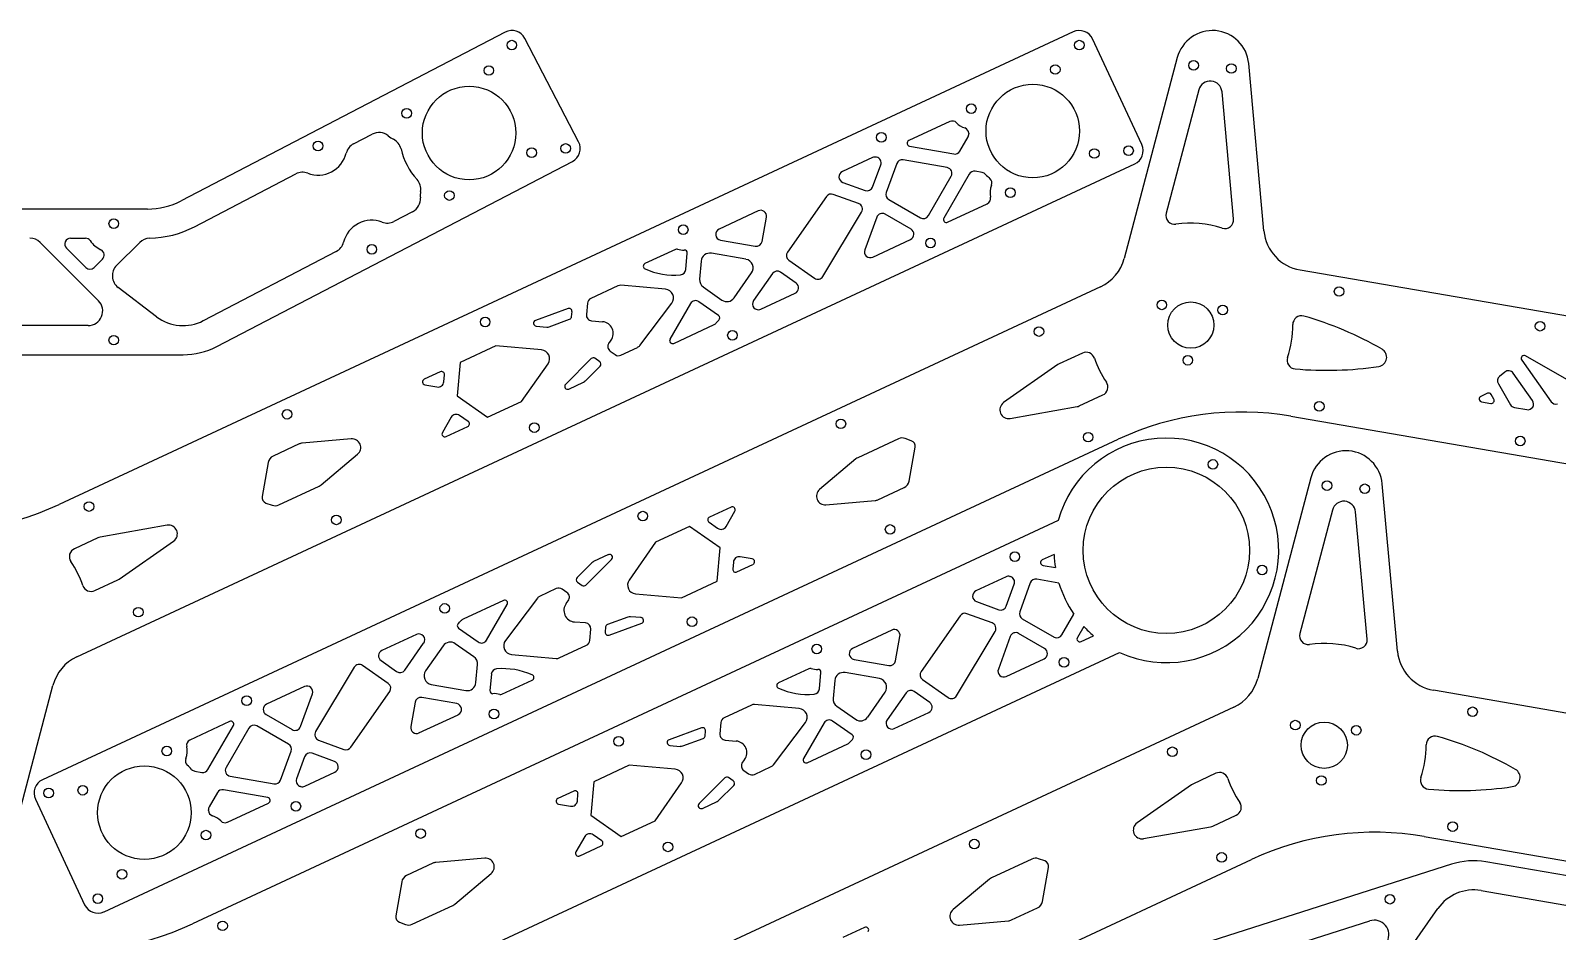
# Model space of a CAD drawing. Header units: millimetres. Extents: x 51 to 1274, y 1 to 610.
# Drawn here: x 338 to 862, y 300 to 610 of the extents above; entities that cross this region are included whole.
import ezdxf

# ---------------------------------------------------------------- set-up
doc = ezdxf.new("R2010")
doc.units = ezdxf.units.MM

msp = doc.modelspace()

# ---------------------------------------------------------------- linework, layer by layer
at = {"color": 7, "linetype": 'Continuous', "lineweight": 25}
for p, q in [((696.26, 609.13), (348.16, 446.91)), ((501.28, 609.04), (390.05, 551.13)), ((526.49, 571.43), (508.02, 606.91)), ((719.8, 570.46), (702.9, 606.71)), ((731.98, 600.29), (713.78, 531.39)), ((761.74, 540.82), (756.51, 598.23)), ((739.41, 589.25), (728.21, 546.86)), ((751.33, 544.92), (747.35, 588.59)), ((653.93, 578.37), (639.82, 571.8)), ((449.29, 570.7), (455.66, 574.01)), ((657.34, 568.19), (660.16, 573.07)), ((660.42, 574.32), (660.42, 574.16)), ((640.07, 569.91), (655.26, 567.22)), ((354.25, 394.58), (717.38, 563.81)), ((402.28, 501.13), (524.37, 564.68)), ((627.38, 566), (617.03, 561.18)), ((627.43, 555.88), (630.2, 563.48)), ((635.68, 563.92), (632.08, 554.03)), ((652.99, 562.55), (637.91, 565.21)), ((665.06, 560.85), (662.65, 561.27)), ((394.67, 542.26), (429.45, 560.37)), ((617.19, 557.48), (624.87, 554.69)), ((646.57, 546.06), (654.38, 559.58)), ((660.57, 560.3), (651.86, 545.21)), ((611.58, 552.63), (598.2, 533.53)), ((622.6, 550.19), (613.9, 553.36)), ((632.96, 551.62), (643.84, 545.33)), ((378.51, 548.31), (199.35, 548.31)), ((469.51, 547.4), (463.14, 544.09)), ((588.14, 547.71), (574.71, 541.46)), ((589.48, 537.18), (590.96, 545.55)), ((610.35, 525.19), (623.63, 547.28)), ((628.81, 545.53), (624.73, 534.33)), ((640.6, 541.43), (631.69, 546.58)), ((653.14, 543.81), (666.77, 550.16)), ((341.69, 536.84), (361.69, 516.84)), ((357.35, 528.25), (350.71, 534.89)), ((352.13, 538.31), (357.21, 538.31)), ((367.94, 528.94), (375.85, 536.85)), ((575.21, 537.67), (587.16, 535.56)), ((627.45, 531.83), (640.44, 537.89)), ((363.06, 531.13), (360.18, 528.25)), ((443.31, 533.76), (397.67, 510)), ((559.73, 534.47), (549.28, 529.6)), ((563.31, 527.55), (563.81, 533.16)), ((568.59, 530.45), (568.05, 524.28)), ((583.93, 531.06), (572.1, 533.14)), ((598.69, 530.74), (607.49, 524.58)), ((579.88, 517.83), (585.87, 526.38)), ((593.04, 526.16), (586.54, 516.88)), ((601.18, 522.9), (595.82, 526.65)), ((929.23, 500.62), (774.13, 527.39)), ((705.62, 521.63), (342.49, 352.4)), ((381.66, 511.37), (368.45, 521.43)), ((540, 521.97), (530.65, 517.61)), ((556.36, 520.8), (541.02, 522.15)), ((569.31, 521.57), (575.7, 517.09)), ((589.02, 513.92), (600.87, 519.45)), ((522.9, 514.15), (511.7, 510.07)), ((529.5, 515.97), (529.17, 512.14)), ((547.52, 501.46), (558.49, 516.01)), ((564.94, 515.87), (557.87, 503.62)), ((574.57, 511.78), (567.82, 516.5)), ((516.42, 507.93), (523.42, 510.48)), ((524.08, 511.34), (524.24, 513.12)), ((530.99, 509.98), (534.76, 509.65)), ((559.16, 502.21), (573.04, 508.68)), ((358.16, 508.31), (318.69, 508.31)), ((511.95, 508.14), (515.56, 507.82)), ((537.6, 503.25), (536.92, 502.35)), ((187.12, 498.31), (390.74, 498.31)), ((498.07, 501.33), (485.84, 495.62)), ((513.82, 499.94), (498.07, 501.33)), ((537.37, 499.51), (539.03, 498.35)), ((541.02, 498.17), (546.77, 500.85)), ((699.42, 498.88), (691.47, 495.18)), ((870.45, 487.11), (851.54, 497.94)), ((485.84, 495.62), (484.83, 484.15)), ((506.94, 482.29), (516.01, 495.23)), ((530.84, 496.97), (522.01, 488.14)), ((528.79, 489.29), (533.9, 494.4)), ((533.76, 495.93), (532.12, 497.08)), ((691.02, 494.91), (672.36, 481.86)), ((850.23, 496.49), (860.32, 482.18)), ((479.03, 492.45), (473.51, 489.88)), ((473.76, 487.99), (477.9, 487.25)), ((480.24, 489.05), (480.45, 491.46)), ((523.14, 486.53), (528.22, 488.9)), ((842.19, 488.34), (846.38, 481.14)), ((844.37, 492.34), (842.63, 490.87)), ((853.92, 482.58), (847.3, 491.97)), ((484.83, 484.15), (495.25, 476.84)), ((495.25, 476.84), (506.94, 482.29)), ((698.35, 480.73), (706.42, 484.49)), ((838.41, 485.06), (836.2, 484.02)), ((840.63, 483.08), (839.7, 484.66)), ((488.6, 475.4), (485.63, 477.48)), ((674.6, 476.44), (697.6, 480.49)), ((770.96, 477.2), (920.73, 451.34)), ((836.46, 482.13), (839.59, 481.59)), ((847.77, 480.18), (851.95, 479.46)), ((482.75, 476.84), (479.74, 471.62)), ((481.02, 470.21), (488.45, 473.67)), ((363.61, 307.08), (711.71, 469.3)), ((430.62, 467.68), (421.64, 463.5)), ((448.46, 469.42), (431.62, 467.95)), ((636.29, 469.46), (622.37, 462.97)), ((640.69, 468.79), (638.59, 469.56)), ((639.92, 454.91), (641.98, 466.57)), ((419.95, 461.3), (417.89, 449.64)), ((438.16, 453.66), (450.65, 464.13)), ((621.71, 462.55), (609.22, 452.07)), ((777.79, 456.03), (759.59, 387.13)), ((423.57, 446.75), (437.5, 453.24)), ((629.25, 448.53), (638.23, 452.71)), ((807.56, 396.56), (802.33, 453.98)), ((419.17, 447.41), (421.28, 446.65)), ((578.84, 446), (571.42, 442.54)), ((611.41, 446.79), (628.24, 448.26)), ((691.09, 441.42), (394, 302.97)), ((571.26, 440.81), (574.23, 438.73)), ((577.11, 439.37), (580.13, 444.59)), ((785.22, 444.99), (774.02, 402.6)), ((797.14, 400.66), (793.16, 444.33)), ((361.51, 435.48), (353.44, 431.72)), ((385.26, 439.76), (362.26, 435.71)), ((564.61, 439.36), (552.92, 433.92)), ((575.04, 432.06), (564.61, 439.36)), ((368.85, 421.29), (387.5, 434.35)), ((552.92, 433.92), (543.85, 420.97)), ((574.03, 420.59), (575.04, 432.06)), ((531.08, 426.91), (525.97, 421.81)), ((529.02, 419.24), (537.85, 428.06)), ((536.72, 429.68), (531.65, 427.31)), ((579.63, 427.16), (579.41, 424.75)), ((580.83, 423.76), (586.36, 426.33)), ((586.11, 428.22), (581.97, 428.95)), ((689.72, 429.75), (685.66, 427.86)), ((685.91, 425.97), (690.16, 425.22)), ((360.44, 417.33), (368.39, 421.03)), ((526.1, 420.28), (527.74, 419.13)), ((561.79, 414.88), (574.03, 420.59)), ((673.22, 422.06), (662.87, 417.24)), ((673.27, 411.95), (676.04, 419.54)), ((681.52, 419.99), (677.92, 410.1)), ((691.37, 419.93), (683.75, 421.27)), ((512.34, 414.75), (501.38, 400.2)), ((518.85, 418.04), (513.09, 415.36)), ((522.5, 416.7), (520.84, 417.86)), ((546.05, 416.26), (561.79, 414.88)), ((500.71, 414), (486.83, 407.53)), ((494.92, 400.34), (502, 412.59)), ((522.27, 412.96), (522.95, 413.86)), ((668.45, 406.25), (659.75, 409.42)), ((663.03, 413.55), (670.71, 410.75)), ((692.41, 402.13), (696.53, 409.25)), ((485.3, 404.43), (492.04, 399.7)), ((528.88, 406.23), (525.11, 406.56)), ((530.36, 400.23), (530.7, 404.06)), ((535.79, 404.87), (535.63, 403.09)), ((543.45, 408.27), (536.44, 405.72)), ((536.97, 402.06), (548.17, 406.13)), ((547.92, 408.07), (544.31, 408.39)), ((633.98, 403.78), (620.55, 397.52)), ((657.42, 408.69), (644.04, 389.59)), ((678.8, 407.68), (689.68, 401.39)), ((699.88, 405.05), (697.7, 401.27)), ((470.84, 402.28), (458.99, 396.76)), ((466.83, 390.05), (473.32, 399.32)), ((479.99, 398.38), (474, 389.83)), ((490.55, 394.64), (484.17, 399.12)), ((519.87, 394.24), (529.21, 398.6)), ((635.32, 393.25), (636.8, 401.62)), ((656.19, 381.25), (669.48, 403.34)), ((674.65, 401.59), (670.57, 390.39)), ((686.44, 397.49), (677.53, 402.64)), ((698.99, 399.87), (703.21, 401.84)), ((400.09, 250.65), (712.21, 396.1)), ((458.69, 393.31), (464.04, 389.56)), ((503.51, 395.41), (518.85, 394.06)), ((621.05, 393.74), (633, 391.63)), ((673.3, 387.9), (686.28, 393.95)), ((449.51, 391.02), (436.23, 368.93)), ((461.17, 385.47), (452.38, 391.63)), ((491.28, 385.76), (491.82, 391.92)), ((496.55, 388.65), (496.06, 383.05)), ((605.57, 390.53), (595.12, 385.67)), ((609.16, 383.62), (609.65, 389.22)), ((629.77, 387.12), (617.94, 389.21)), ((327.89, 315.92), (346.08, 384.82)), ((432.41, 384.38), (419.42, 378.32)), ((448.28, 363.58), (461.66, 382.68)), ((475.93, 385.15), (487.77, 383.06)), ((500.14, 381.74), (510.59, 386.6)), ((614.43, 386.52), (613.89, 380.35)), ((647.02, 378.96), (641.66, 382.71)), ((644.53, 386.8), (653.33, 380.64)), ((975.05, 356.36), (819.94, 383.14)), ((431.06, 370.68), (435.14, 381.88)), ((751.43, 377.37), (439.31, 231.91)), ((470.39, 379.02), (468.91, 370.66)), ((484.66, 378.54), (472.71, 380.65)), ((585.84, 378.03), (576.49, 373.67)), ((602.2, 376.86), (586.86, 378.21)), ((615.16, 377.63), (621.54, 373.16)), ((625.72, 373.89), (631.71, 382.44)), ((638.88, 382.22), (632.38, 372.95)), ((406.72, 372.4), (393.1, 366.05)), ((419.27, 374.78), (428.18, 369.63)), ((471.72, 368.49), (485.15, 374.75)), ((620.41, 367.84), (613.67, 372.57)), ((634.87, 369.99), (646.71, 375.51)), ((399.29, 355.9), (408.01, 371)), ((413.29, 370.15), (405.49, 356.63)), ((426.91, 364.59), (416.03, 370.88)), ((568.74, 370.21), (557.54, 366.14)), ((569.92, 367.4), (570.08, 369.18)), ((575.35, 372.04), (575.01, 368.21)), ((593.37, 357.52), (604.33, 372.07)), ((610.79, 371.93), (603.71, 359.68)), ((424.18, 352.28), (427.79, 362.17)), ((437.26, 366.02), (445.96, 362.85)), ((557.79, 364.2), (561.4, 363.88)), ((562.26, 364), (569.27, 366.55)), ((576.83, 366.04), (580.6, 365.71)), ((605, 358.27), (618.88, 364.74)), ((432.43, 360.33), (429.67, 352.73)), ((442.68, 358.72), (435, 361.52)), ((543.91, 357.39), (531.68, 351.69)), ((559.66, 356.01), (543.91, 357.39)), ((583.44, 359.32), (582.76, 358.41)), ((586.86, 354.23), (592.61, 356.92)), ((394.81, 355.36), (397.21, 354.94)), ((406.87, 353.66), (421.96, 351)), ((432.49, 350.21), (442.84, 355.03)), ((531.68, 351.69), (530.67, 340.21)), ((552.79, 338.35), (561.85, 351.3)), ((576.68, 353.03), (567.86, 344.21)), ((579.61, 351.99), (577.96, 353.14)), ((583.21, 355.57), (584.87, 354.41)), ((745.24, 354.62), (737.28, 350.92)), ((402.53, 348.02), (399.71, 343.14)), ((419.8, 346.3), (404.61, 348.99)), ((524.87, 348.52), (519.35, 345.94)), ((526.08, 345.11), (526.29, 347.52)), ((574.63, 345.36), (579.74, 350.47)), ((736.83, 350.66), (718.17, 337.6)), ((340.07, 345.75), (356.96, 309.5)), ((399.45, 341.88), (399.44, 342.05)), ((405.94, 337.84), (420.05, 344.41)), ((519.6, 344.05), (523.74, 343.32)), ((568.99, 342.59), (574.06, 344.96)), ((530.67, 340.21), (541.1, 332.91)), ((541.1, 332.91), (552.79, 338.35)), ((720.41, 332.19), (743.42, 336.24)), ((744.16, 336.47), (752.23, 340.23)), ((528.59, 332.9), (525.58, 327.68)), ((534.44, 331.46), (531.47, 333.54)), ((816.77, 332.94), (966.54, 307.09)), ((460.43, 186.59), (757.52, 325.04)), ((494.3, 325.48), (477.47, 324.01)), ((526.87, 326.28), (534.29, 329.74)), ((682.1, 325.2), (668.18, 318.71)), ((686.5, 324.54), (684.4, 325.3)), ((476.46, 323.75), (467.48, 319.56)), ((484, 309.72), (496.49, 320.2)), ((826.09, 323.4), (632.11, 261.47)), ((685.73, 310.65), (687.79, 322.31)), ((973.57, 300.8), (837.95, 324.21)), ((465.79, 317.36), (463.73, 305.7)), ((667.52, 318.29), (655.03, 307.82)), ((469.41, 302.81), (483.34, 309.3)), ((836.24, 314.36), (886.95, 305.61)), ((657.22, 302.53), (674.05, 304)), ((675.06, 304.27), (684.04, 308.45)), ((811.88, 294.59), (821.41, 308.19)), ((465.02, 303.48), (467.12, 302.71)), ((624.65, 301.74), (617.23, 298.28)), ((760.49, 291.96), (798.09, 303.96))]:
    msp.add_line(p, q, dxfattribs=at)
for centre, radius in [((503.59, 604.6), 1.65), ((698.37, 604.6), 1.65), ((495.69, 595.88), 1.65), ((690.1, 596.23), 1.65), ((737.59, 597.64), 1.65), ((750.54, 596.56), 1.65), ((488.93, 574.42), 16.05), ((682.4, 575.09), 16.05), ((467.47, 581.19), 1.65), ((661.26, 582.79), 1.65), ((437.06, 569.97), 1.65), ((630.39, 572.92), 1.65), ((510.39, 567.66), 1.65), ((522.06, 569.12), 1.65), ((703.54, 567.39), 1.65), ((715.27, 568.34), 1.65), ((674.7, 553.95), 1.65), ((482.16, 552.96), 1.65), ((366.96, 543.31), 1.65), ((562.41, 541.24), 1.65), ((455.53, 534.49), 1.65), ((647.29, 536.66), 1.65), ((787.53, 520.01), 1.65), ((726.68, 515.42), 1.65), ((736.63, 508.5), 7.94), ((747.6, 513.66), 1.65), ((494.43, 509.56), 1.65), ((856.51, 508.1), 1.65), ((366.96, 503.31), 1.65), ((579.31, 504.98), 1.65), ((684.5, 506.27), 1.65), ((735.62, 496.42), 1.65), ((780.72, 480.59), 1.65), ((426.45, 477.88), 1.65), ((511.33, 473.3), 1.65), ((616.52, 474.59), 1.65), ((701.4, 470.01), 1.65), ((849.7, 468.68), 1.65), ((744.21, 460.66), 1.65), ((728.25, 431.16), 28.55), ((783.4, 453.39), 1.65), ((796.35, 452.3), 1.65), ((358.47, 446.2), 1.65), ((443.35, 441.62), 1.65), ((548.54, 442.91), 1.65), ((633.42, 438.33), 1.65), ((676.23, 428.98), 1.65), ((761.11, 424.41), 1.65), ((375.37, 409.94), 1.65), ((480.56, 411.23), 1.65), ((565.44, 406.65), 1.65), ((608.25, 397.3), 1.65), ((693.13, 392.73), 1.65), ((412.58, 379.54), 1.65), ((833.34, 375.75), 1.65), ((497.46, 374.97), 1.65), ((772.49, 371.16), 1.65), ((782.44, 364.24), 7.94), ((540.27, 365.62), 1.65), ((793.41, 369.4), 1.65), ((385.16, 362.26), 1.65), ((625.15, 361.04), 1.65), ((730.31, 362.01), 1.65), ((377.46, 341.11), 16.05), ((781.43, 352.16), 1.65), ((344.6, 347.86), 1.65), ((356.32, 348.81), 1.65), ((429.47, 343.29), 1.65), ((472.29, 333.94), 1.65), ((826.53, 336.33), 1.65), ((398.6, 333.41), 1.65), ((557.17, 329.36), 1.65), ((662.33, 330.33), 1.65), ((747.21, 325.75), 1.65), ((369.76, 319.97), 1.65), ((361.49, 311.61), 1.65), ((804.96, 311.4), 1.65), ((404.31, 302.26), 1.65)]:
    msp.add_circle(centre, radius, dxfattribs=at)
for centre, radius, start, end in [((503.59, 604.6), 5, 27.5, 117.5), ((698.37, 604.6), 5, 24.9869, 114.9869), ((744.07, 597.1), 12.5, 5.2045, 165.2045), ((743.32, 588.22), 4.05, 5.2045, 165.2045), ((654.77, 576.56), 2, 43.8509, 114.9869), ((661.26, 582.79), 7, 223.8509, 251.5787), ((457.97, 569.58), 5, 50.7032, 117.5), ((467.47, 581.19), 10, 230.7032, 243.1426), ((460.69, 567.81), 5, 13.1877, 63.1426), ((522.06, 569.12), 5, 297.5, 27.5), ((640.24, 570.89), 1, 114.9869, 259.9869), ((658.42, 574.25), 2, 2.0023, 71.5787), ((658.43, 574.07), 2, 329.9869, 2.4429), ((437.06, 569.97), 10, 249.3103, 345.6897), ((451.6, 566.26), 5, 117.5, 165.6897), ((488.93, 574.42), 24, 193.1877, 221.8123), ((628.22, 564.18), 2, 76.0445, 114.9869), ((630.39, 572.92), 7, 256.0445, 256.6906), ((628.32, 564.16), 2, 339.9869, 76.6906), ((655.61, 569.19), 2, 259.9869, 329.9869), ((715.27, 568.34), 5, 294.9869, 24.9869), ((431.76, 555.94), 5, 69.3103, 117.5), ((617.87, 559.36), 2, 114.9869, 249.9869), ((637.56, 563.24), 2, 79.9869, 159.9869), ((652.65, 560.58), 2, 329.9869, 79.9869), ((662.3, 559.3), 2, 79.9869, 149.9869), ((664.71, 558.88), 2, 42.5045, 79.9869), ((467.31, 555.09), 5, 351.8574, 41.8123), ((625.55, 556.57), 2, 249.9869, 339.9869), ((682.4, 575.09), 22, 222.5045, 227.9715), ((666.34, 557.27), 2, 338.3952, 47.9715), ((674.7, 553.95), 7, 158.3952, 192.7349), ((378.51, 573.31), 25, 270, 297.5), ((467.2, 551.84), 5, 297.5, 4.2968), ((482.16, 552.96), 10, 171.8574, 184.2968), ((613.22, 551.48), 2, 69.9869, 144.9869), ((633.96, 553.35), 2, 159.9869, 239.9869), ((665.92, 551.97), 2, 294.9869, 12.7349), ((588.99, 545.9), 2, 349.9869, 114.9869), ((621.92, 548.31), 2, 328.9869, 69.9869), ((630.69, 544.85), 2, 59.9869, 159.9869), ((644.84, 547.06), 2, 239.9869, 329.9869), ((652.72, 544.71), 1, 149.9869, 294.9869), ((731.11, 546.1), 3, 165.2045, 278.3548), ((378.51, 573.31), 35, 271.2616, 297.5), ((455.53, 534.49), 10, 69.3103, 165.6897), ((460.83, 548.52), 5, 249.3103, 297.5), ((575.56, 539.64), 2, 114.9869, 259.9869), ((639.6, 539.7), 2, 294.9869, 59.9869), ((736.63, 508.5), 35, 72.0542, 98.3548), ((748.34, 544.65), 3, 252.0542, 5.2045), ((776.68, 542.18), 15, 185.2045, 260.2045), ((338.16, 533.31), 5, 45, 90), ((352.13, 536.31), 2, 90, 225), ((357.21, 536.31), 2, 35.6853, 90), ((366.96, 543.31), 10, 215.6853, 243.7191), ((379.39, 533.32), 5, 91.2616, 135), ((441, 538.2), 5, 297.5, 345.6897), ((587.51, 537.53), 2, 259.9869, 349.9869), ((361.65, 532.55), 2, 315, 63.7191), ((549.7, 528.7), 1, 114.9869, 246.159), ((560.15, 533.56), 1, 73.5773, 114.9869), ((562.41, 541.24), 7, 253.5773, 272.8664), ((562.81, 533.25), 1, 354.9869, 92.8664), ((571.58, 530.19), 3, 79.9869, 174.9869), ((583.41, 528.1), 3, 324.9869, 79.9869), ((599.84, 532.38), 2, 144.9869, 234.9869), ((626.61, 533.65), 2, 159.9869, 294.9869), ((699.28, 535.22), 15, 294.9869, 345.2045), ((358.77, 529.67), 2, 225, 315), ((371.47, 525.41), 5, 135, 232.7261), ((559.4, 550.65), 25, 246.159, 274.7858), ((561.32, 527.73), 2, 274.7858, 354.9869), ((571.04, 524.02), 3, 174.9869, 234.9869), ((594.68, 525.01), 2, 54.9869, 144.9869), ((608.64, 526.22), 2, 234.9869, 328.9869), ((540.84, 520.15), 2, 84.9869, 114.9869), ((556.09, 517.81), 3, 322.9869, 84.9869), ((600.03, 521.26), 2, 294.9869, 54.9869), ((358.16, 513.31), 5, 270, 45), ((523.24, 513.21), 1, 354.9869, 109.9869), ((531.5, 515.8), 2, 114.9869, 174.9869), ((566.68, 514.87), 2, 54.9869, 149.9869), ((577.42, 519.55), 3, 234.9869, 324.9869), ((588.18, 515.74), 2, 144.9869, 294.9869), ((390.74, 523.31), 15, 232.7261, 297.5), ((512.04, 509.14), 1, 109.9869, 264.9869), ((523.08, 511.42), 1, 289.9869, 354.9869), ((531.16, 511.97), 2, 174.9869, 264.9869), ((534.41, 505.66), 4, 322.9869, 84.9869), ((572.19, 510.49), 2, 294.9869, 322.253), ((579.31, 504.98), 7, 131.625, 142.253), ((573.99, 510.96), 1, 311.625, 54.9869), ((736.63, 508.5), 35, 341.4953, 0.2641), ((774.63, 508.67), 3, 74.0273, 180.2641), ((742.44, 396.19), 120, 60.0931, 74.0273), ((515.74, 509.81), 2, 264.9869, 289.9869), ((558.74, 503.12), 1, 149.9869, 294.9869), ((390.74, 523.31), 25, 270, 297.5), ((513.55, 496.96), 3, 324.9869, 84.9869), ((538.52, 501.15), 2, 142.9869, 234.9869), ((540.17, 499.98), 2, 234.9869, 294.9869), ((545.93, 502.67), 2, 294.9869, 322.9869), ((700.69, 496.16), 3, 18.9446, 114.9869), ((800.68, 497.46), 3.18, 278.6057, 60.0931), ((851.04, 497.07), 1, 60.2045, 215.2045), ((531.55, 496.26), 1, 54.9869, 134.9869), ((533.19, 495.11), 1, 314.9869, 54.9869), ((692.74, 492.46), 3, 114.9869, 124.9869), ((736.63, 508.5), 35, 198.9446, 214.0716), ((772.67, 496.44), 3, 161.4953, 264.8343), ((783.2, 612.96), 120, 264.8343, 278.6057), ((845.66, 490.81), 2, 35.2045, 130.2045), ((473.93, 488.97), 1, 114.9869, 259.9869), ((478.25, 489.22), 2, 259.9869, 354.9869), ((479.46, 491.55), 1, 354.9869, 114.9869), ((522.72, 487.44), 1, 134.9869, 294.9869), ((527.37, 490.71), 2, 294.9869, 314.9869), ((705.16, 487.21), 3, 294.9869, 34.0716), ((843.92, 489.34), 2, 130.2045, 210.2045), ((836.63, 483.12), 1, 115.2045, 260.2045), ((838.84, 484.16), 1, 30.2045, 115.2045), ((839.76, 482.58), 1, 260.2045, 30.2045), ((852.29, 481.43), 2, 260.2045, 35.2045), ((861.96, 483.34), 2, 215.2045, 285.2045), ((484.48, 475.84), 2, 54.9869, 149.9869), ((674.08, 479.4), 3, 124.9869, 279.9869), ((697.08, 483.45), 3, 279.9869, 294.9869), ((753.95, 378.66), 100, 80.2045, 114.9869), ((848.11, 482.15), 2, 210.2045, 260.2045), ((488.03, 474.58), 1, 294.9869, 54.9869), ((431.88, 464.96), 3, 94.9869, 114.9869), ((448.72, 466.43), 3, 309.9869, 94.9869), ((480.6, 471.12), 1, 149.9869, 294.9869), ((637.56, 466.74), 3, 69.9869, 114.9869), ((640.01, 466.91), 2, 349.9869, 69.9869), ((728.25, 431.16), 38.55, 245.4162, 164.5577), ((422.9, 460.78), 3, 114.9869, 169.9869), ((623.64, 460.25), 3, 114.9869, 129.9869), ((789.88, 452.84), 12.5, 5.2045, 165.2045), ((436.23, 455.96), 3, 294.9869, 309.9869), ((611.14, 449.78), 3, 129.9869, 274.9869), ((636.96, 455.43), 3, 294.9869, 349.9869), ((305.92, 537.55), 100, 260.2045, 294.9869), ((419.86, 449.29), 2, 169.9869, 249.9869), ((422.31, 449.47), 3, 249.9869, 294.9869), ((579.26, 445.09), 1, 329.9869, 114.9869), ((627.98, 451.24), 3, 274.9869, 294.9869), ((789.13, 443.96), 4.05, 5.2045, 165.2045), ((571.84, 441.63), 1, 114.9869, 234.9869), ((362.78, 432.76), 3, 99.9869, 114.9869), ((385.78, 436.81), 3, 304.9869, 99.9869), ((575.38, 440.37), 2, 234.9869, 329.9869), ((354.71, 429), 3, 114.9869, 214.0716), ((537.14, 428.77), 1, 314.9869, 114.9869), ((323.23, 407.71), 35, 18.9446, 34.0716), ((532.49, 425.5), 2, 114.9869, 134.9869), ((580.41, 424.66), 1, 174.9869, 294.9869), ((581.62, 426.98), 2, 79.9869, 174.9869), ((585.94, 427.24), 1, 294.9869, 79.9869), ((686.08, 426.95), 1, 114.9869, 259.9869), ((728.25, 431.16), 38.55, 182.0881, 188.8611), ((367.13, 423.75), 3, 294.9869, 304.9869), ((526.68, 421.1), 1, 134.9869, 234.9869), ((546.31, 419.25), 3, 144.9869, 264.9869), ((674.06, 420.25), 2, 76.0445, 114.9869), ((676.23, 428.98), 7, 256.0445, 256.6906), ((674.16, 420.22), 2, 339.9869, 76.6906), ((683.4, 419.3), 2, 79.9869, 159.9869), ((728.25, 431.16), 38.55, 196.9356, 214.6364), ((359.17, 420.05), 3, 198.9446, 294.9869), ((501.13, 413.09), 1, 329.9869, 114.9869), ((513.94, 413.54), 2, 114.9869, 142.9869), ((519.69, 416.22), 2, 54.9869, 114.9869), ((521.35, 415.06), 2, 322.9869, 54.9869), ((528.32, 419.95), 1, 234.9869, 314.9869), ((663.72, 415.43), 2, 114.9869, 249.9869), ((525.46, 410.55), 4, 142.9869, 264.9869), ((659.06, 407.54), 2, 69.9869, 144.9869), ((671.4, 412.63), 2, 249.9869, 339.9869), ((679.8, 409.41), 2, 159.9869, 239.9869), ((485.87, 405.25), 1, 131.625, 234.9869), ((480.56, 411.23), 7, 311.625, 322.253), ((487.68, 405.72), 2, 114.9869, 142.253), ((528.7, 404.24), 2, 354.9869, 84.9869), ((536.78, 404.79), 1, 109.9869, 174.9869), ((544.13, 406.39), 2, 84.9869, 109.9869), ((547.83, 407.07), 1, 289.9869, 84.9869), ((634.83, 401.96), 2, 349.9869, 114.9869), ((667.76, 404.37), 2, 328.9869, 69.9869), ((728.25, 431.16), 38.55, 222.6222, 229.5091), ((471.69, 400.47), 2, 324.9869, 114.9869), ((482.45, 396.66), 3, 54.9869, 144.9869), ((493.19, 401.34), 2, 234.9869, 329.9869), ((503.77, 398.4), 3, 142.9869, 264.9869), ((528.37, 400.41), 2, 294.9869, 354.9869), ((536.63, 403), 1, 174.9869, 289.9869), ((676.53, 400.91), 2, 59.9869, 159.9869), ((690.68, 403.13), 2, 239.9869, 329.9869), ((698.56, 400.77), 1, 149.9869, 294.9869), ((776.92, 401.84), 3, 165.2045, 278.3548), ((782.44, 364.24), 35, 72.0542, 98.3548), ((794.15, 400.39), 3, 252.0542, 5.2045), ((360.59, 380.99), 15, 114.9869, 165.2045), ((459.84, 394.95), 2, 114.9869, 234.9869), ((488.83, 392.19), 3, 354.9869, 54.9869), ((519.02, 396.05), 2, 264.9869, 294.9869), ((621.4, 395.71), 2, 114.9869, 259.9869), ((633.35, 393.6), 2, 259.9869, 349.9869), ((685.44, 395.76), 2, 294.9869, 59.9869), ((822.49, 397.92), 15, 185.2045, 260.2045), ((451.23, 389.99), 2, 54.9869, 148.9869), ((465.19, 391.2), 2, 234.9869, 324.9869), ((476.45, 388.11), 3, 144.9869, 259.9869), ((498.54, 388.48), 2, 94.7858, 174.9869), ((500.46, 365.56), 25, 66.159, 94.7858), ((510.16, 387.51), 1, 294.9869, 66.159), ((605.99, 389.63), 1, 73.5773, 114.9869), ((608.25, 397.3), 7, 253.5773, 272.8664), ((608.65, 389.31), 1, 354.9869, 92.8664), ((617.42, 386.25), 3, 79.9869, 174.9869), ((645.68, 388.44), 2, 144.9869, 234.9869), ((672.45, 389.71), 2, 159.9869, 294.9869), ((433.26, 382.56), 2, 339.9869, 114.9869), ((460.03, 383.83), 2, 324.9869, 54.9869), ((488.29, 386.02), 3, 259.9869, 354.9869), ((497.06, 382.96), 1, 174.9869, 272.8664), ((595.54, 384.76), 1, 114.9869, 246.159), ((605.25, 406.71), 25, 246.159, 274.7858), ((607.16, 383.79), 2, 274.7858, 354.9869), ((629.25, 384.16), 3, 324.9869, 79.9869), ((640.52, 381.07), 2, 54.9869, 144.9869), ((745.09, 390.96), 15, 294.9869, 345.2045), ((420.27, 376.51), 2, 114.9869, 239.9869), ((472.36, 378.68), 2, 79.9869, 169.9869), ((484.31, 376.57), 2, 294.9869, 79.9869), ((497.46, 374.97), 7, 73.5773, 92.8664), ((499.72, 382.64), 1, 253.5773, 294.9869), ((586.68, 376.22), 2, 84.9869, 114.9869), ((616.88, 380.09), 3, 174.9869, 234.9869), ((645.87, 377.32), 2, 294.9869, 54.9869), ((654.48, 382.28), 2, 234.9869, 328.9869), ((407.14, 371.5), 1, 329.9869, 114.9869), ((577.34, 371.86), 2, 114.9869, 174.9869), ((601.94, 373.88), 3, 322.9869, 84.9869), ((612.52, 370.93), 2, 54.9869, 149.9869), ((623.26, 375.61), 3, 234.9869, 324.9869), ((634.02, 371.8), 2, 144.9869, 294.9869), ((415.02, 369.14), 2, 59.9869, 149.9869), ((429.18, 371.36), 2, 239.9869, 339.9869), ((437.95, 367.9), 2, 148.9869, 249.9869), ((470.88, 370.31), 2, 169.9869, 294.9869), ((569.08, 369.27), 1, 354.9869, 109.9869), ((568.92, 367.49), 1, 289.9869, 354.9869), ((577, 368.03), 2, 174.9869, 264.9869), ((619.83, 367.03), 1, 311.625, 54.9869), ((820.44, 364.42), 3, 74.0273, 180.2641), ((788.25, 251.93), 120, 60.0931, 74.0273), ((385.16, 362.26), 7, 338.3952, 12.7349), ((393.94, 364.24), 2, 114.9869, 192.7349), ((425.91, 362.86), 2, 339.9869, 59.9869), ((434.31, 359.64), 2, 69.9869, 159.9869), ((446.65, 364.73), 2, 249.9869, 324.9869), ((557.88, 365.2), 1, 109.9869, 264.9869), ((561.58, 365.88), 2, 264.9869, 289.9869), ((580.25, 361.72), 4, 322.9869, 84.9869), ((618.03, 366.55), 2, 294.9869, 322.253), ((625.15, 361.04), 7, 131.625, 142.253), ((782.44, 364.24), 35, 341.4953, 0.2641), ((393.53, 358.94), 2, 158.3952, 227.9715), ((377.46, 341.11), 22, 42.5045, 47.9715), ((407.22, 355.63), 2, 149.9869, 259.9869), ((441.99, 356.84), 2, 294.9869, 69.9869), ((584.36, 357.21), 2, 142.9869, 234.9869), ((591.77, 358.73), 2, 294.9869, 322.9869), ((604.58, 359.18), 1, 149.9869, 294.9869), ((344.6, 347.86), 5, 114.9869, 204.9869), ((395.16, 357.33), 2, 222.5045, 259.9869), ((397.56, 356.91), 2, 259.9869, 329.9869), ((422.3, 352.97), 2, 259.9869, 339.9869), ((431.55, 352.05), 2, 159.9869, 256.6906), ((559.4, 353.02), 3, 324.9869, 84.9869), ((577.39, 352.32), 1, 54.9869, 134.9869), ((579.03, 351.17), 1, 314.9869, 54.9869), ((586.02, 356.05), 2, 234.9869, 294.9869), ((746.5, 351.9), 3, 18.9446, 114.9869), ((782.44, 364.24), 35, 198.9446, 214.0716), ((818.48, 352.18), 3, 161.4953, 264.8343), ((846.49, 353.2), 3.18, 278.6057, 60.0931), ((404.26, 347.02), 2, 79.9869, 149.9869), ((419.63, 345.32), 1, 294.9869, 79.9869), ((429.47, 343.29), 7, 76.0445, 76.6906), ((431.65, 352.02), 2, 256.0445, 294.9869), ((519.77, 345.03), 1, 114.9869, 259.9869), ((525.3, 347.61), 1, 354.9869, 114.9869), ((738.55, 348.2), 3, 114.9869, 124.9869), ((829.01, 468.71), 120, 264.8343, 278.6057), ((401.44, 342.14), 2, 149.9869, 182.4429), ((401.45, 341.95), 2, 182.0023, 251.5787), ((524.09, 345.29), 2, 259.9869, 354.9869), ((568.56, 343.5), 1, 134.9869, 294.9869), ((573.21, 346.77), 2, 294.9869, 314.9869), ((750.97, 342.95), 3, 294.9869, 34.0716), ((398.6, 333.41), 7, 43.8509, 71.5787), ((405.09, 339.65), 2, 223.8509, 294.9869), ((719.89, 335.14), 3, 124.9869, 279.9869), ((742.9, 339.19), 3, 279.9869, 294.9869), ((530.33, 331.9), 2, 54.9869, 149.9869), ((533.87, 330.64), 1, 294.9869, 54.9869), ((799.76, 234.4), 100, 80.2045, 114.9869), ((494.56, 322.5), 3, 309.9869, 94.9869), ((526.44, 327.18), 1, 149.9869, 294.9869), ((683.37, 322.48), 3, 69.9869, 114.9869), ((477.73, 321.03), 3, 94.9869, 114.9869), ((685.82, 322.66), 2, 349.9869, 69.9869), ((833.69, 299.58), 25, 80.2045, 107.7045), ((468.74, 316.84), 3, 114.9869, 169.9869), ((669.45, 315.99), 3, 114.9869, 129.9869), ((833.69, 299.58), 15, 80.2045, 144.9784), ((361.49, 311.61), 5, 204.9869, 294.9869), ((482.07, 312.02), 3, 294.9869, 309.9869), ((682.77, 311.17), 3, 294.9869, 349.9869), ((465.7, 305.36), 2, 169.9869, 249.9869), ((656.96, 305.52), 3, 129.9869, 274.9869), ((673.79, 306.99), 3, 274.9869, 294.9869), ((799.61, 299.2), 5, 332.7045, 107.7045), ((351.76, 393.61), 100, 260.2045, 294.9869), ((468.15, 305.53), 3, 249.9869, 294.9869), ((625.07, 300.83), 1, 329.9869, 114.9869)]:
    msp.add_arc(centre, radius, start, end, dxfattribs=at)

doc.saveas('drawing.dxf')
